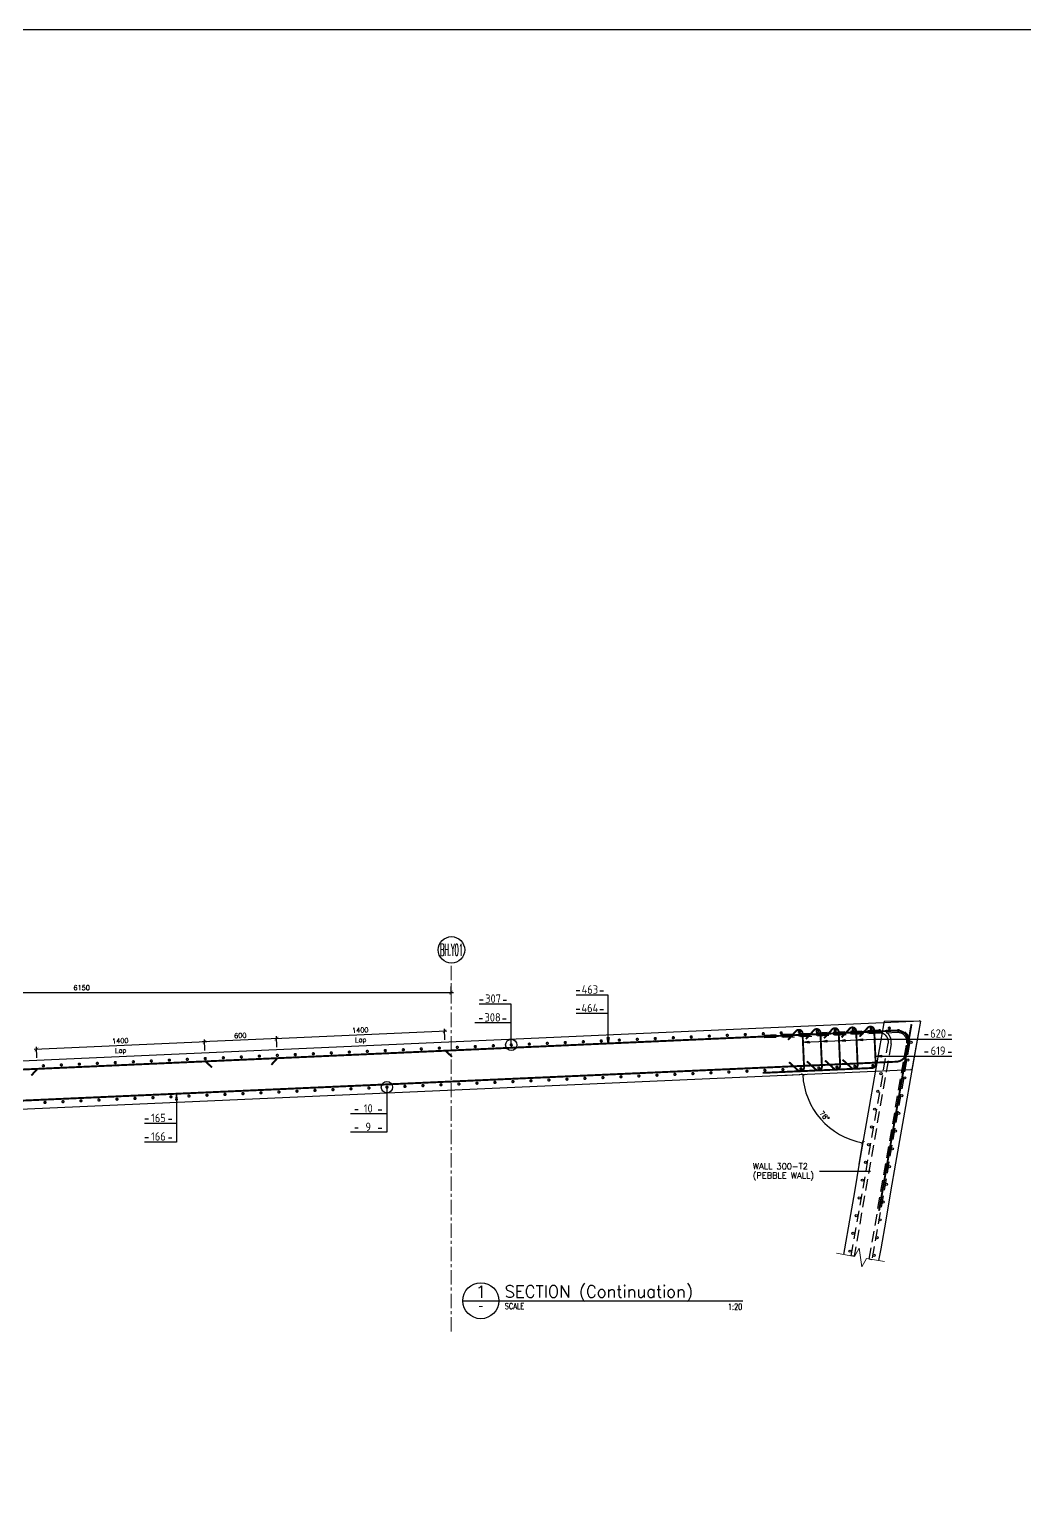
# Model space of a CAD drawing. Extents: x 660761725 to 1323371458, y 2734871439 to 5470067957.
# Drawn here: x 661328120 to 661336405, y 2734883720 to 2734896001 of the extents above; entities that cross this region are included whole.
import ezdxf
from ezdxf.enums import TextEntityAlignment as Align

# ---------------------------------------------------------------- set-up
doc = ezdxf.new("R2010")
doc.units = 0
doc.linetypes.add('AXES', pattern=[1.95, 1.2, -0.25, 0.25, -0.25])
doc.linetypes.add('Hidden', pattern=[714.375, 476.25, -238.125])
for name, color, linetype in [('_MECh-DIM', 7, 'Continuous'), ('S-ASSOCIATETEXT', 7, 'Continuous'), ('S-AXIS', 20, 'AXES'), ('S-RBAR-T10', 11, 'Continuous'), ('S-RBAR-T20', 10, 'Continuous'), ('S-RDIMO', 8, 'Continuous'), ('S-TXT', 3, 'Continuous'), ('S-TXT-B', 7, 'Continuous')]:
    doc.layers.add(name, color=color, linetype=linetype)
doc.layers.add('A-DETL', color=5, linetype='Continuous', lineweight=9, true_color=0x0000ff)
for name, color, linetype, lineweight in [('A-DETL-GENF', 7, 'Continuous', 9), ('A-ROOF', 7, 'Continuous', 15), ('A-WALL', 7, 'Continuous', 15), ('S-ARROW', 8, 'Continuous', 13), ('S-GRID', 7, 'Continuous', 9)]:
    doc.layers.add(name, color=color, linetype=linetype, lineweight=lineweight)
doc.styles.add('ARMACAD', font='isocp.shx')
doc.styles.add('ROMANS', font='romans.shx')
doc.styles.add('ROMANT', font='romant')
doc.dimstyles.new('S-DIMI-20', dxfattribs={"dimscale": 20, "dimtxt": 2, "dimasz": 1.5, "dimexe": 1, "dimexo": 1, "dimgap": 1, "dimtad": 1, "dimdec": 0, "dimzin": 12, "dimdsep": 46, "dimtxsty": 'ROMANS', "dimblk": 'ARCHTICK', "dimcen": 0.09, "dimdle": 1, "dimclrd": 8, "dimclre": 8, "dimclrt": 4, "dimadec": 0, "dimazin": 3, "dimtfac": 1, "dimtdec": 0, "dimtix": 1, "dimtmove": 1, "dimatfit": 3, "dimtolj": 1, "dimtzin": 0, "dimarcsym": 0})

# ---------------------------------------------------------------- blocks, each defined once
blk = doc.blocks.new('_ARCHTICK')
at = {"color": 0, "linetype": 'ByBlock', "const_width": 0.15}
blk.add_lwpolyline([(-0.5, -0.5), (0.5, 0.5)], dxfattribs=at)
blk = doc.blocks.new('*D1119')
at = {"layer": '_MECh-DIM', "color": 8, "lineweight": -2, "transparency": 16777216}
for p, q in [((661795646, 2734764676), (661795646, 2734764605)), ((661801796, 2734764676), (661801796, 2734764605)), ((661795626, 2734764625), (661801816, 2734764625))]:
    blk.add_line(p, q, dxfattribs=at)
at = {"layer": '_MECh-DIM', "color": 8, "lineweight": -2, "transparency": 16777216, "xscale": 30, "yscale": 30, "zscale": 30, "rotation": 180}
blk.add_blockref('_ARCHTICK', (661795646, 2734764625), dxfattribs=at)
at = {"layer": '_MECh-DIM', "color": 8, "lineweight": -2, "transparency": 16777216, "xscale": 30, "yscale": 30, "zscale": 30}
blk.add_blockref('_ARCHTICK', (661801796, 2734764625), dxfattribs=at)
at = {"layer": '_MECh-DIM', "color": 4, "transparency": 16777216, "insert": (661798721, 2734764665), "char_height": 40, "attachment_point": 5, "style": 'ROMANS'}
blk.add_mtext('\\A1;6150', dxfattribs=at)
blk = doc.blocks.new('*D1120')
at = {"layer": '_MECh-DIM', "color": 8, "lineweight": -2, "transparency": 16777216}
for p, q in [((661804545, 2734763935), (661804745, 2734763944)), ((661805195, 2734763197), (661805229, 2734763394))]:
    blk.add_line(p, q, dxfattribs=at)
blk.add_arc((661805329, 2734763970), 605, 182.5485, 260.1283, dxfattribs=at)
at = {"layer": '_MECh-DIM', "color": 8, "lineweight": -2, "transparency": 16777216, "xscale": 30, "yscale": 30, "zscale": 30}
for p, rotation in [((661804725, 2734763943), 92.54850214720855), ((661805225, 2734763374), 350.1282556129372)]:
    blk.add_blockref('_ARCHTICK', p, dxfattribs=dict(at, rotation=rotation))
at = {"layer": '_MECh-DIM', "color": 4, "transparency": 16777216, "insert": (661804905, 2734763597), "char_height": 40, "attachment_point": 5, "rotation": 311.3384, "style": 'ROMANS'}
blk.add_mtext('\\A1;78°', dxfattribs=at)
blk = doc.blocks.new('*U1142')
at = {"layer": 'S-AXIS', "color": 3, "linetype": 'Continuous'}
blk.add_circle((0, 5.5), 5.5, dxfattribs=at)
at = {"layer": 'S-AXIS', "color": 3, "linetype": 'Continuous', "ltscale": 0.5, "style": 'ROMANT', "width": 0.4, "flags": 8}
blk.add_attdef('A', text='', height=5, dxfattribs=at).set_placement((0, 5.5), align=Align.MIDDLE_CENTER)
blk = doc.blocks.new('*U1115')
at = {"layer": 'S-TXT', "color": 2}
blk.add_line((-7.5, 0), (7.5, 0), dxfattribs=at)
at = {"layer": 'S-TXT'}
blk.add_circle((0, 0), 7.5, dxfattribs=at)
at = {"layer": 'S-TXT-B', "color": 3}
blk.add_line((7.5, 0), (109.01, 0), dxfattribs=at)
at = {"layer": 'S-TXT', "style": 'ROMANS', "width": 0.75}
blk.add_text('SCALE', height=2.5, dxfattribs=at).set_placement((10, -3.5))
at = {"layer": 'S-TXT', "color": 7, "style": 'ROMANT', "flags": 8}
blk.add_attdef('01', text='', height=5, dxfattribs=at).set_placement((0, 3.75), align=Align.MIDDLE)
blk.add_attdef('SECTION', text='', height=5, dxfattribs=at).set_placement((9.91, -0.17), align=Align.BOTTOM_LEFT)
at = {"layer": 'S-TXT', "style": 'ROMANS', "width": 0.7, "flags": 8}
blk.add_attdef('-', text='', height=2.25, dxfattribs=at).set_placement((0, -2.26), align=Align.MIDDLE)
at = {"layer": 'S-TXT', "style": 'ROMANS', "width": 0.75, "flags": 8}
blk.add_attdef('1:250', text='', height=2.5, dxfattribs=at).set_placement((108.82, -4.5), align=Align.BOTTOM_RIGHT)
blk = doc.blocks.new('*D1045')
at = {"layer": '_MECh-DIM', "color": 8, "lineweight": -2, "transparency": 16777216}
for p, q in [((661331596, 2734887662), (661330157, 2734887598)), ((661330180, 2734887527), (661330176, 2734887619)), ((661331579, 2734887589), (661331575, 2734887681))]:
    blk.add_line(p, q, dxfattribs=at)
at = {"layer": '_MECh-DIM', "color": 8, "lineweight": -2, "transparency": 16777216, "xscale": 30, "yscale": 30, "zscale": 30}
for p, rotation in [((661330177, 2734887599), 182.5484824580778), ((661331576, 2734887661), 2.548482458077794)]:
    blk.add_blockref('_ARCHTICK', p, dxfattribs=dict(at, rotation=rotation))
at = {"layer": '_MECh-DIM', "color": 4, "transparency": 16777216, "char_height": 40, "attachment_point": 5, "rotation": 2.5485, "style": 'ROMANS'}
for s, insert in [('\\A1;1400', (661330874, 2734887670)), ('\\A1;Lap', (661330878, 2734887583))]:
    blk.add_mtext(s, dxfattribs=dict(at, insert=insert))
blk = doc.blocks.new('*D1046')
at = {"layer": '_MECh-DIM', "color": 8, "lineweight": -2, "transparency": 16777216}
for p, q in [((661329581, 2734887500), (661329577, 2734887592)), ((661329597, 2734887573), (661328159, 2734887509)), ((661328182, 2734887438), (661328178, 2734887530))]:
    blk.add_line(p, q, dxfattribs=at)
at = {"layer": '_MECh-DIM', "color": 8, "lineweight": -2, "transparency": 16777216, "xscale": 30, "yscale": 30, "zscale": 30}
for p, rotation in [((661329577, 2734887572), 2.548482458077794), ((661328179, 2734887510), 182.5484824580778)]:
    blk.add_blockref('_ARCHTICK', p, dxfattribs=dict(at, rotation=rotation))
at = {"layer": '_MECh-DIM', "color": 4, "transparency": 16777216, "char_height": 40, "attachment_point": 5, "rotation": 2.5485, "style": 'ROMANS'}
for s, insert in [('\\A1;1400', (661328876, 2734887581)), ('\\A1;Lap', (661328880, 2734887494))]:
    blk.add_mtext(s, dxfattribs=dict(at, insert=insert))
blk = doc.blocks.new('*D1047')
at = {"layer": '_MECh-DIM', "color": 8, "lineweight": -2, "transparency": 16777216}
for p, q in [((661330197, 2734887600), (661329558, 2734887571)), ((661329581, 2734887500), (661329577, 2734887592)), ((661330180, 2734887527), (661330176, 2734887619))]:
    blk.add_line(p, q, dxfattribs=at)
at = {"layer": '_MECh-DIM', "color": 8, "lineweight": -2, "transparency": 16777216, "xscale": 30, "yscale": 30, "zscale": 30}
for p, rotation in [((661329577, 2734887572), 182.5484824580778), ((661330177, 2734887599), 2.548482458077794)]:
    blk.add_blockref('_ARCHTICK', p, dxfattribs=dict(at, rotation=rotation))
at = {"layer": '_MECh-DIM', "color": 4, "transparency": 16777216, "insert": (661329875, 2734887625), "char_height": 40, "attachment_point": 5, "rotation": 2.5485, "style": 'ROMANS'}
blk.add_mtext('\\A1;600', dxfattribs=at)
blk = doc.blocks.new('cadf_11')
for p, q in [((-4.16, 1.17), (-5.64, 1.17)), ((4.16, 1.17), (5.64, 1.17))]:
    blk.add_line(p, q)
at = {"style": 'ARMACAD'}
for tag, p in [('$COM3', (-6.46, -2.82)), ('$COM4', (19.38, -2.81))]:
    blk.add_attdef(tag, text='', height=3.5, dxfattribs=at).set_placement(p, align=Align.BOTTOM_RIGHT)
blk.add_attdef('$REP', text='', height=3.5, dxfattribs=at).set_placement((0, 0), align=Align.CENTER)
blk = doc.blocks.new('CADF_02')
at = {"color": 0}
blk.add_lwpolyline([(0, 0), (2.5, -0.42), (2.5, 0.42)], close=True, dxfattribs=at)
blk = doc.blocks.new('I am neither hero nor villain… I am simply Shadow.')
at = {"layer": 'A-DETL', "color": 8, "linetype": 'Hidden'}
for p, q in [((661805706.6, 2734764387.4), (661805401.7, 2734764387.6)), ((661805706.6, 2734764387.4), (661805694.7, 2734764391.6)), ((661805624.4, 2734763988), (661805636.2, 2734763983.8))]:
    blk.add_line(p, q, dxfattribs=at)
at = {"layer": 'A-DETL-GENF', "color": 8}
for p, q in [((661805156.6, 2734762428), (661805006, 2734762454.5)), ((661805194.2, 2734762497.5), (661805156.6, 2734762428)), ((661805217.4, 2734762341.1), (661805194.2, 2734762497.5)), ((661805255.1, 2734762410.6), (661805217.4, 2734762341.1)), ((661805405.7, 2734762384), (661805255.1, 2734762410.6))]:
    blk.add_line(p, q, dxfattribs=at)
at = {"layer": 'A-ROOF', "color": 8, "lineweight": 25}
for p, q in [((661805636.3, 2734763983.8), (661805706.6, 2734764387.4)), ((661795895.8, 2734763550.2), (661805636.3, 2734763983.8))]:
    blk.add_line(p, q, dxfattribs=at)
blk.add_lwpolyline([(661805706.6, 2734764387.4), (661795536.2, 2734763934.7)], dxfattribs=at)
at = {"layer": 'A-WALL', "color": 8, "lineweight": 25}
blk.add_line((661805401.7, 2734764387.6), (661805399.3, 2734764373.7), dxfattribs=at)
at = {"layer": 'A-WALL', "color": 8, "lineweight": 25, "flags": 128}
for points in [[(661805399.3, 2734764373.7), (661805360.5, 2734764150.6), (661805319.3, 2734763913.6), (661805278, 2734763676.7), (661805236.8, 2734763439.7), (661805195.5, 2734763202.7), (661805154.3, 2734762965.7), (661805113.1, 2734762728.7), (661805071.8, 2734762491.7), (661805063.6, 2734762444.4)], [(661805359.4, 2734762392.2), (661805376.7, 2734762491.7), (661805417.9, 2734762728.7), (661805459.2, 2734762965.6), (661805500.4, 2734763202.6), (661805541.6, 2734763439.5), (661805582.9, 2734763676.5), (661805624.1, 2734763913.4), (661805665.3, 2734764150.4), (661805706.6, 2734764387.4)]]:
    blk.add_lwpolyline(points, dxfattribs=at)
at = {"layer": 'S-GRID', "color": 8, "linetype": 'AXES', "lineweight": 13, "ltscale": 100}
blk.add_line((661801796.5, 2734761802.4), (661801796.5, 2734764870.1), dxfattribs=at)
ref = blk.add_blockref('*U1142', (661801800.1, 2734764870), dxfattribs=dict(at, xscale=20, yscale=20, zscale=20))
ref.add_attrib('A', 'BH.Y01', dxfattribs={"layer": 'S-AXIS', "color": 3, "linetype": 'Continuous', "ltscale": 0.5, "height": 100, "style": 'ROMANT', "width": 0.4}).set_placement((661801800.1, 2734764980), align=Align.MIDDLE_CENTER)
at = {"layer": 'S-TXT'}
ref = blk.add_blockref('*U1115', (661802044.5, 2734762058.8), dxfattribs=dict(at, xscale=20, yscale=20, zscale=20))
ref.add_attrib('1:250', '1:20', dxfattribs={"height": 50, "style": 'ROMANS', "width": 0.75}).set_placement((661804220.9, 2734761968.8), align=Align.BOTTOM_RIGHT)
ref.add_attrib('-', '-', dxfattribs={"height": 45, "style": 'ROMANS', "width": 0.7}).set_placement((661802044.5, 2734762013.5), align=Align.MIDDLE)
ref.add_attrib('SECTION', 'SECTION (Continuation)', dxfattribs={"color": 7, "height": 100, "style": 'ROMANT'}).set_placement((661802242.7, 2734762055.5), align=Align.BOTTOM_LEFT)
ref.add_attrib('01', '1', dxfattribs={"color": 7, "height": 100, "style": 'ROMANT'}).set_placement((661802044.5, 2734762133.8), align=Align.MIDDLE)
at = {"layer": 'S-TXT', "char_height": 50, "attachment_point": 1, "style": 'ROMANS'}
for s, insert in [('WALL 300-T2', (661804309.2, 2734763203)), ('(PEBBLE WALL)', (661804308.5, 2734763127.1))]:
    blk.add_mtext(s, dxfattribs=dict(at, insert=insert))
at = {"layer": '_MECh-DIM', "color": 8}
dim = blk.add_linear_dim(base=(661801796.5, 2734764625.5), p1=(661795646.5, 2734764696.2), p2=(661801796.5, 2734764696.2), dimstyle='S-DIMI-20', dxfattribs=at)
dim.commit()
dim.dimension.update_dxf_attribs({"geometry": '*D1119', "text_midpoint": (661798721.5, 2734764665.5)})
dim = blk.add_angular_dim_3p(base=(661804797.1, 2734763682.4), center=(661805329.1, 2734763970.1), p1=(661804525.1, 2734763934.3), p2=(661805191.1, 2734763177.2), dimstyle='S-DIMI-20', dxfattribs=at)
dim.commit()
dim.dimension.update_dxf_attribs({"geometry": '*D1120', "text_midpoint": (661804905, 2734763597)})
at = {"layer": 'S-ARROW'}
blk.add_leader([(661805289.4, 2734763134.9), (661804863.4, 2734763134.9)], dimstyle='S-DIMI-20', override={"dimgap": 1, "dimtad": 0}, dxfattribs=at)

msp = doc.modelspace()

# ---------------------------------------------------------------- linework, layer by layer
msp.add_lwpolyline([(661306114.56502104, 2734896001), (661439313.56502104, 2734896001), (661439313.56502104, 2734871439), (661306114.56502104, 2734871439)], close=True)
at = {"layer": 'S-RBAR-T10', "const_width": 16}
for points in [[(661335031.98314118, 2734887615.16750383), (661335099.47972715, 2734887688.95240021, -0.6681786379), (661335153.3223834, 2734887669.40687609), (661335165.90599978, 2734887386.68677998, -0.4142135624), (661335136.31507802, 2734887354.33902311), (661334223.73017752, 2734887313.72069311)], [(661334881.52025557, 2734887608.4626112), (661334949.01684046, 2734887682.247509, -0.6681786379), (661335002.85949779, 2734887662.70198298), (661335015.43069196, 2734887380.26096916, -0.6681786379), (661334963.53741145, 2734887356.00923395), (661334889.75251532, 2734887423.50581884)], [(661334435.47924626, 2734887588.60972786), (661334502.97583127, 2734887662.39462519, -0.6681786379), (661334556.8184886, 2734887642.84910107), (661334569.38968337, 2734887360.40808678, -0.6681786379), (661334517.49640286, 2734887336.15635109), (661334443.71150601, 2734887403.65293598)], [(661334584.15958261, 2734887595.22735596), (661334651.6561681, 2734887669.01225185, -0.6681786379), (661334705.49882519, 2734887649.46672916), (661334718.07001996, 2734887367.02571392, -0.6681786379), (661334666.1767385, 2734887342.77397919), (661334592.39184284, 2734887410.27056408)], [(661334735.83695161, 2734887601.9783802), (661334803.3335371, 2734887675.7632761, -0.6681786379), (661334857.17619431, 2734887656.21775198), (661334869.74738896, 2734887373.77673721, -0.6681786379), (661334817.85410857, 2734887349.525002), (661334744.06921172, 2734887417.02158689)]]:
    msp.add_lwpolyline(points, format="xyb", dxfattribs=at)
at = {"layer": 'S-RBAR-T20', "const_width": 16}
for points in [[(661308810.96991563, 2734886520.65850782), (661308810.96991563, 2734886319.84351397, 0.4273022073), (661308904.71065724, 2734886230.18228197), (661335337.88838947, 2734887406.69891691, 0.3520562957), (661335422.31880903, 2734887480.97311497), (661335463.81532621, 2734887719.43166208)], [(661335193.52611256, 2734886166.22218895), (661335436.2000246, 2734887560.74176598, 0.4792283436), (661335343.78812289, 2734887665.79003096), (661308896.72917402, 2734886488.65555716, 0.4012449444), (661308810.96991563, 2734886398.99432516), (661308810.96991563, 2734885378.40046215)]]:
    msp.add_lwpolyline(points, format="xyb", dxfattribs=at)
for points in [[(661335272.66989934, 2734887685.88643312, -1), (661335284.37343645, 2734887686.93032789, -1)], [(661332575.34036183, 2734887565.83075523, -1), (661332587.04389894, 2734887566.87465, -1)], [(661332725.19200277, 2734887572.50051498, -1), (661332736.89553988, 2734887573.54441118, -1)], [(661332875.04364371, 2734887579.17027521, -1), (661332886.74718082, 2734887580.21416998, -1)], [(661333024.89528477, 2734887585.84003401, -1), (661333036.59882188, 2734887586.88393021, -1)], [(661333174.74692571, 2734887592.50979424, -1), (661333186.45046282, 2734887593.55368996, -1)], [(661333324.59856665, 2734887599.17955399, -1), (661333336.30210376, 2734887600.22345018, -1)], [(661333474.45020759, 2734887605.84931421, -1), (661333486.1537447, 2734887606.89320993, -1)], [(661333624.30184865, 2734887612.51907396, -1), (661333636.00538576, 2734887613.56297016, -1)], [(661333774.15348959, 2734887619.18883419, -1), (661333785.8570267, 2734887620.23272896, -1)], [(661333924.00513053, 2734887625.85859394, -1), (661333935.70866764, 2734887626.90249014, -1)], [(661334073.85677159, 2734887632.52835417, -1), (661334085.56030869, 2734887633.57224894, -1)], [(661334223.70841253, 2734887639.19811296, -1), (661334235.41194963, 2734887640.24200916, -1)], [(661334373.56005347, 2734887645.86787415, -1), (661334385.26359057, 2734887646.91176891, -1)], [(661334523.41169453, 2734887652.53763294, -1), (661334535.11523163, 2734887653.58152914, -1)], [(661334673.26333547, 2734887659.20739317, -1), (661334684.96687257, 2734887660.25128889, -1)], [(661334823.11497641, 2734887665.87715292, -1), (661334834.81851351, 2734887666.92104912, -1)], [(661334972.96661735, 2734887672.54691315, -1), (661334984.67015445, 2734887673.59080887, -1)], [(661335122.8182584, 2734887679.2166729, -1), (661335134.52179551, 2734887680.2605691, -1)], [(661329728.15918326, 2734887439.10531712, -1), (661329739.86272037, 2734887440.14921284, -1)], [(661329878.0108242, 2734887445.77507687, -1), (661329889.71436131, 2734887446.81897306, -1)], [(661330027.86246514, 2734887452.44483709, -1), (661330039.56600225, 2734887453.48873281, -1)], [(661330177.7141062, 2734887459.11459684, -1), (661330189.41764331, 2734887460.15849304, -1)], [(661330327.56574714, 2734887465.78435707, -1), (661330339.26928425, 2734887466.82825184, -1)], [(661330477.41738808, 2734887472.45411682, -1), (661330489.12092519, 2734887473.49801302, -1)], [(661330627.26902914, 2734887479.12387705, -1), (661330638.97256625, 2734887480.16777182, -1)], [(661330777.12067008, 2734887485.79363585, -1), (661330788.82420719, 2734887486.83753204, -1)], [(661330926.97231102, 2734887492.46339607, -1), (661330938.67584813, 2734887493.50729179, -1)], [(661331076.82395208, 2734887499.13315582, -1), (661331088.52748919, 2734887500.17705202, -1)], [(661331226.67559302, 2734887505.80291605, -1), (661331238.37913013, 2734887506.84681177, -1)], [(661331376.52723396, 2734887512.4726758, -1), (661331388.23077106, 2734887513.516572, -1)], [(661331526.3788749, 2734887519.14243603, -1), (661331538.082412, 2734887520.1863308, -1)], [(661331676.23051596, 2734887525.81219578, -1), (661331687.93405306, 2734887526.85609102, -1)], [(661331826.0821569, 2734887532.48195601, -1), (661331837.785694, 2734887533.52585077, -1)], [(661331975.93379784, 2734887539.1517148, -1), (661331987.63733494, 2734887540.195611, -1)], [(661332125.7854389, 2734887545.82147598, -1), (661332137.488976, 2734887546.86537123, -1)], [(661332275.63707983, 2734887552.49123478, -1), (661332287.34061694, 2734887553.53513098, -1)], [(661332425.48872077, 2734887559.16099501, -1), (661332437.19225788, 2734887560.2048912, -1)], [(661328229.64277351, 2734887372.40771914, -1), (661328241.34631062, 2734887373.4516139, -1)], [(661328379.49441445, 2734887379.07747793, -1), (661328391.19795156, 2734887380.12137413, -1)], [(661328529.34605539, 2734887385.74723816, -1), (661328541.04959249, 2734887386.79113388, -1)], [(661328679.19769645, 2734887392.41699791, -1), (661328690.90123355, 2734887393.46089411, -1)], [(661328829.04933739, 2734887399.08675814, -1), (661328840.75287449, 2734887400.13065386, -1)], [(661328978.90097833, 2734887405.75651789, -1), (661328990.60451543, 2734887406.80041409, -1)], [(661329128.75261939, 2734887412.42627811, -1), (661329140.45615649, 2734887413.47017288, -1)], [(661329278.60426033, 2734887419.09603691, -1), (661329290.30779743, 2734887420.13993311, -1)], [(661329428.45590127, 2734887425.76579809, -1), (661329440.15943837, 2734887426.80969286, -1)], [(661329578.30754232, 2734887432.43555689, -1), (661329590.01107943, 2734887433.47945309, -1)], [(661333937.56920946, 2734887321.11021614, 1), (661333949.31920946, 2734887321.11021614, 1)], [(661334087.42085052, 2734887327.77997589, 1), (661334099.17085052, 2734887327.77997589, 1)], [(661334237.27249146, 2734887334.44973612, 1), (661334249.02249146, 2734887334.44973612, 1)], [(661334387.12413239, 2734887341.11949587, 1), (661334398.87413239, 2734887341.11949587, 1)], [(661334536.97577345, 2734887347.7892561, 1), (661334548.72577345, 2734887347.7892561, 1)], [(661334686.82741439, 2734887354.45901489, 1), (661334698.57741439, 2734887354.45901489, 1)], [(661334836.67905533, 2734887361.12877512, 1), (661334848.42905533, 2734887361.12877512, 1)], [(661334986.53069627, 2734887367.79853487, 1), (661334998.28069627, 2734887367.79853487, 1)], [(661335136.38233733, 2734887374.4682951, 1), (661335148.13233733, 2734887374.4682951, 1)], [(661331090.38803101, 2734887194.38477802, 1), (661331102.13803101, 2734887194.38477802, 1)], [(661331240.23967195, 2734887201.05453777, 1), (661331251.98967195, 2734887201.05453777, 1)], [(661331390.09131289, 2734887207.724298, 1), (661331401.84131289, 2734887207.724298, 1)], [(661331539.94295382, 2734887214.39405823, 1), (661331551.69295382, 2734887214.39405823, 1)], [(661331689.79459488, 2734887221.06381798, 1), (661331701.54459488, 2734887221.06381798, 1)], [(661331839.64623582, 2734887227.73357821, 1), (661331851.39623582, 2734887227.73357821, 1)], [(661331989.49787676, 2734887234.403337, 1), (661332001.24787676, 2734887234.403337, 1)], [(661332139.34951782, 2734887241.07309818, 1), (661332151.09951782, 2734887241.07309818, 1)], [(661332289.20115876, 2734887247.74285698, 1), (661332300.95115876, 2734887247.74285698, 1)], [(661332439.0527997, 2734887254.41261721, 1), (661332450.8027997, 2734887254.41261721, 1)], [(661332588.90444076, 2734887261.08237696, 1), (661332600.65444076, 2734887261.08237696, 1)], [(661332738.7560817, 2734887267.75213718, 1), (661332750.5060817, 2734887267.75213718, 1)], [(661332888.60772264, 2734887274.42189693, 1), (661332900.35772264, 2734887274.42189693, 1)], [(661333038.4593637, 2734887281.09165716, 1), (661333050.2093637, 2734887281.09165716, 1)], [(661333188.31100464, 2734887287.76141596, 1), (661333200.06100464, 2734887287.76141596, 1)], [(661333338.16264558, 2734887294.43117714, 1), (661333349.91264558, 2734887294.43117714, 1)], [(661333488.01428652, 2734887301.10093594, 1), (661333499.76428652, 2734887301.10093594, 1)], [(661333637.86592758, 2734887307.77069616, 1), (661333649.61592758, 2734887307.77069616, 1)], [(661333787.71756852, 2734887314.44045591, 1), (661333799.46756852, 2734887314.44045591, 1)], [(661328393.05849338, 2734887074.32910109, 1), (661328404.80849338, 2734887074.32910109, 1)], [(661328542.91013432, 2734887080.99885988, 1), (661328554.66013432, 2734887080.99885988, 1)], [(661328692.76177537, 2734887087.66862011, 1), (661328704.51177537, 2734887087.66862011, 1)], [(661328842.61341631, 2734887094.33837986, 1), (661328854.36341631, 2734887094.33837986, 1)], [(661328992.46505725, 2734887101.00814009, 1), (661329004.21505725, 2734887101.00814009, 1)], [(661329142.31669831, 2734887107.67789984, 1), (661329154.06669831, 2734887107.67789984, 1)], [(661329292.16833925, 2734887114.34766006, 1), (661329303.91833925, 2734887114.34766006, 1)], [(661329442.01998019, 2734887121.01741982, 1), (661329453.76998019, 2734887121.01741982, 1)], [(661329591.87162125, 2734887127.68718004, 1), (661329603.62162125, 2734887127.68718004, 1)], [(661329741.72326219, 2734887134.35693884, 1), (661329753.47326219, 2734887134.35693884, 1)], [(661329891.57490313, 2734887141.02669907, 1), (661329903.32490313, 2734887141.02669907, 1)], [(661330041.42654407, 2734887147.69645882, 1), (661330053.17654407, 2734887147.69645882, 1)], [(661330191.27818513, 2734887154.36621904, 1), (661330203.02818513, 2734887154.36621904, 1)], [(661330341.12982607, 2734887161.03597879, 1), (661330352.87982607, 2734887161.03597879, 1)], [(661330490.98146701, 2734887167.70573902, 1), (661330502.73146701, 2734887167.70573902, 1)], [(661330640.83310807, 2734887174.37549877, 1), (661330652.58310807, 2734887174.37549877, 1)], [(661330790.68474901, 2734887181.045259, 1), (661330802.43474901, 2734887181.045259, 1)], [(661330940.53638995, 2734887187.7150178, 1), (661330952.28638995, 2734887187.7150178, 1)], [(661328243.20685244, 2734887067.65934086, 1), (661328254.95685244, 2734887067.65934086, 1)]]:
    msp.add_lwpolyline(points, format="xyb", close=True, dxfattribs=at)
for points in [[(661331582.75390947, 2734887498.38982916), (661331638.24015236, 2734887447.63239717)], [(661328186.1167165, 2734887347.208529), (661328135.359285, 2734887291.72228622)], [(661329584.7319299, 2734887409.45964909), (661329640.21817279, 2734887358.7022171)], [(661330184.1384927, 2734887436.13870096), (661330133.3810612, 2734887380.65245819)]]:
    msp.add_lwpolyline(points, dxfattribs=at)
at = {"layer": 'S-RDIMO'}
for p, q in [((661332937.31707072, 2734887960.82572508), (661332670.91827691, 2734887960.82572508)), ((661332937.31707072, 2734887558.6802001), (661332937.31707072, 2734887960.82572508)), ((661332131.63720751, 2734887885.1155262), (661331865.23841369, 2734887885.1155262)), ((661332131.63720751, 2734887546.34342289), (661332131.63720751, 2734887885.1155262)), ((661332131.63720751, 2734887731.1155262), (661331827.71611536, 2734887731.1155262)), ((661332131.63720751, 2734887731.1155262), (661331827.71611536, 2734887731.1155262)), ((661332937.31707072, 2734887806.82572508), (661332670.91827691, 2734887806.82572508)), ((661329345.22674465, 2734887139.97101212), (661329345.22674465, 2734886737.82548714)), ((661331096.26303101, 2734887194.38477802), (661331096.26303101, 2734886819.41296101)), ((661331096.26303101, 2734886973.41296101), (661330792.34193885, 2734886973.41296101)), ((661331096.26303101, 2734886973.41296101), (661330792.34193885, 2734886973.41296101)), ((661329345.22674465, 2734886891.82548714), (661329078.82795084, 2734886891.82548714)), ((661329345.22674465, 2734886737.82548714), (661329078.82795084, 2734886737.82548714)), ((661331096.26303101, 2734886819.41296101), (661330792.34193885, 2734886819.41296101)), ((661331096.26303101, 2734886819.41296101), (661330792.34193885, 2734886819.41296101))]:
    msp.add_line(p, q, dxfattribs=at)
at = {"layer": 'S-RDIMO', "linetype": 'Hidden', "ltscale": 0.2}
for points in [[(661334985.72600746, 2734885786.76759481), (661334962.57394862, 2734885790.79651117), (661335270.37033987, 2734887559.53993702, 0.4792283475), (661335193.14590871, 2734887647.32400322), (661334242.58700037, 2734887605.01547194), (661334241.54207087, 2734887628.49222898), (661335192.10097921, 2734887670.80075979, -0.4792283475), (661335293.52239871, 2734887555.51102114)], [(661335134.4826479, 2734885758.39476681), (661335111.33058906, 2734885762.42368412), (661335424.41923749, 2734887561.57891893, 0.4792283475), (661335347.19480634, 2734887649.36298513), (661334396.63589799, 2734887607.0544529), (661334395.59096849, 2734887630.53120995), (661335346.14987683, 2734887672.83974218, -0.4792283475), (661335447.57129633, 2734887557.55000305)]]:
    msp.add_lwpolyline(points, format="xyb", close=True, dxfattribs=at)
at = {"layer": 'S-RDIMO'}
for points in [[(661334560.14570379, 2734887568.09550285), (661335156.64995062, 2734887594.64536905), (661335800, 2734887594.64536905)], [(661335163.01373327, 2734887451.66824818), (661335800, 2734887451.66824579)]]:
    msp.add_lwpolyline(points, dxfattribs=at)
at = {"layer": 'S-RDIMO', "color": 3}
for centre in [(661332131.63720751, 2734887546.34342289), (661331096.26303101, 2734887194.38477802)]:
    msp.add_circle(centre, 47.17419314, dxfattribs=at)
at = {"layer": 'S-RDIMO'}
for centre in [(661335459.04621089, 2734887568.07836723), (661335433.3297205, 2734887420.29926777), (661335209.22173655, 2734887307.04421806), (661335407.61323011, 2734887272.52016878), (661335183.50524604, 2734887159.26511908), (661335381.89673972, 2734887124.74106884), (661335157.78875577, 2734887011.48602009), (661335356.18024933, 2734886976.96196985), (661335132.07226539, 2734886863.7069211), (661335330.46375895, 2734886829.18287086), (661335106.35577512, 2734886715.92782211), (661335304.74726856, 2734886681.40377188), (661335080.63928497, 2734886568.14872313), (661335279.03077805, 2734886533.62467289), (661335054.92279458, 2734886420.36962414), (661335253.31428766, 2734886385.8455739), (661335029.20630431, 2734886272.5905242), (661335227.59779727, 2734886238.06647491), (661335003.48981392, 2734886124.81142521), (661334977.77332366, 2734885977.03232622), (661335201.88130689, 2734886090.28737593), (661335176.1648165, 2734885942.50827694), (661334952.05683327, 2734885829.25322723), (661335150.44832611, 2734885794.72917795)]:
    msp.add_circle(centre, 9.5, dxfattribs=at)

# ---------------------------------------------------------------- block references
at = {"layer": 'S-ASSOCIATETEXT'}
ref = msp.add_blockref('cadf_11', (661331980.04888153, 2734887897.07386494), dxfattribs=dict(at, xscale=20, yscale=20, zscale=20))
ref.add_attrib('$REP', '307', dxfattribs={"height": 70, "style": 'ARMACAD', "flags": 2}).set_placement((661331980.04888153, 2734887897.07386494), align=Align.CENTER)
ref = msp.add_blockref('cadf_11', (661332785.72874475, 2734887972.78406382), dxfattribs=dict(at, xscale=20, yscale=20, zscale=20))
ref.add_attrib('$REP', '463', dxfattribs={"height": 70, "style": 'ARMACAD', "flags": 2}).set_placement((661332785.72874475, 2734887972.78406382), align=Align.CENTER)
ref = msp.add_blockref('cadf_11', (661332785.72874475, 2734887818.78406382), dxfattribs=dict(at, xscale=20, yscale=20, zscale=20))
ref.add_attrib('$REP', '464', dxfattribs={"height": 70, "style": 'ARMACAD', "flags": 2}).set_placement((661332785.72874475, 2734887818.78406382), align=Align.CENTER)
ref = msp.add_blockref('cadf_11', (661331975.89744818, 2734887740.92833996), dxfattribs=dict(at, xscale=20, yscale=20, zscale=20))
ref.add_attrib('$REP', '308', dxfattribs={"height": 70, "style": 'ARMACAD', "flags": 2}).set_placement((661331975.89744818, 2734887740.92833996), align=Align.CENTER)
ref = msp.add_blockref('cadf_11', (661335685.18953216, 2734887606.60370779), dxfattribs=dict(at, xscale=-20, yscale=20, zscale=20))
ref.add_attrib('$REP', '620', dxfattribs={"height": 70, "style": 'ARMACAD', "flags": 2}).set_placement((661335685.18953216, 2734887606.60370779), align=Align.CENTER)
ref = msp.add_blockref('cadf_11', (661335685.18953216, 2734887463.62658501), dxfattribs=dict(at, xscale=-20, yscale=20, zscale=20))
ref.add_attrib('$REP', '619', dxfattribs={"height": 70, "style": 'ARMACAD', "flags": 2}).set_placement((661335685.18953216, 2734887463.62658501), align=Align.CENTER)
ref = msp.add_blockref('cadf_11', (661329193.63841867, 2734886903.78382587), dxfattribs=dict(at, xscale=20, yscale=20, zscale=20))
ref.add_attrib('$REP', '165', dxfattribs={"height": 70, "style": 'ARMACAD', "flags": 2}).set_placement((661329193.63841867, 2734886903.78382587), align=Align.CENTER)
ref = msp.add_blockref('cadf_11', (661330940.52327168, 2734886983.22577477), dxfattribs=dict(at, xscale=20, yscale=20, zscale=20))
ref.add_attrib('$REP', '10', dxfattribs={"height": 70, "style": 'ARMACAD', "flags": 2}).set_placement((661330940.52327168, 2734886983.22577477), align=Align.CENTER)
ref = msp.add_blockref('cadf_11', (661330940.52327168, 2734886829.22577477), dxfattribs=dict(at, xscale=20, yscale=20, zscale=20))
ref.add_attrib('$REP', '9', dxfattribs={"height": 70, "style": 'ARMACAD', "flags": 2}).set_placement((661330940.52327168, 2734886829.22577477), align=Align.CENTER)
ref = msp.add_blockref('cadf_11', (661329193.63841867, 2734886749.78382587), dxfattribs=dict(at, xscale=20, yscale=20, zscale=20))
ref.add_attrib('$REP', '166', dxfattribs={"height": 70, "style": 'ARMACAD', "flags": 2}).set_placement((661329193.63841867, 2734886749.78382587), align=Align.CENTER)
at = {"layer": 'S-AXIS'}
msp.add_blockref('I am neither hero nor villain… I am simply Shadow.', (-470166.43497896, 123358), dxfattribs=at)
at = {"layer": 'S-RDIMO', "zscale": 20}
for p, xscale, yscale, rotation in [((661332937.31707072, 2734887558.6802001), -20, 20, 270), ((661334560.14570379, 2734887568.09550285), -19.99999999360794, 20.0000000008855, 182.5485013469435), ((661334708.82604039, 2734887574.71313095), -19.99999999360794, 20.0000000008855, 182.5485013469435), ((661334860.5034095, 2734887581.46415377), -19.99999999360794, 20.0000000008855, 182.5485013469435), ((661335006.18671286, 2734887587.94838619), -19.99999999360794, 20.00000000088551, 182.5485013469435), ((661335163.01373327, 2734887451.66824818), -20, 20, 180), ((661329345.22674465, 2734887139.97101212), 20, 20, 270)]:
    msp.add_blockref('CADF_02', p, dxfattribs=dict(at, xscale=xscale, yscale=yscale, rotation=rotation))

# ---------------------------------------------------------------- dimensions: what is measured, and where the dimension line sits
at = {"layer": '_MECh-DIM', "color": 8}
for base, p1, p2, picture, middle in [((661330176.90544009, 2734887598.64665222), (661331579.60798919, 2734887569.07019615), (661330180.99256706, 2734887506.81919003), '*D1045', (661330876.21315908, 2734887629.77197599)), ((661328178.88363373, 2734887509.7171669), (661329581.58600426, 2734887480.1401372), (661328182.9707855, 2734887417.88914824), '*D1046', (661328878.19125092, 2734887540.8424859))]:
    dim = msp.add_linear_dim(base=base, p1=p1, p2=p2, angle=2.5484824581, text='<>\\XLap', dimstyle='S-DIMI-20', dxfattribs=at)
    dim.commit()
    dim.dimension.update_dxf_attribs({"geometry": picture, "text_midpoint": middle})
dim = msp.add_linear_dim(base=(661329577.49886823, 2734887571.967803), p1=(661330180.99256706, 2734887506.81919003), p2=(661329581.58600426, 2734887480.1401372), angle=2.5484824581, dimstyle='S-DIMI-20', dxfattribs=at)
dim.commit()
dim.dimension.update_dxf_attribs({"geometry": '*D1047', "text_midpoint": (661329875.42356443, 2734887625.26766491)})

doc.saveas('drawing.dxf')
